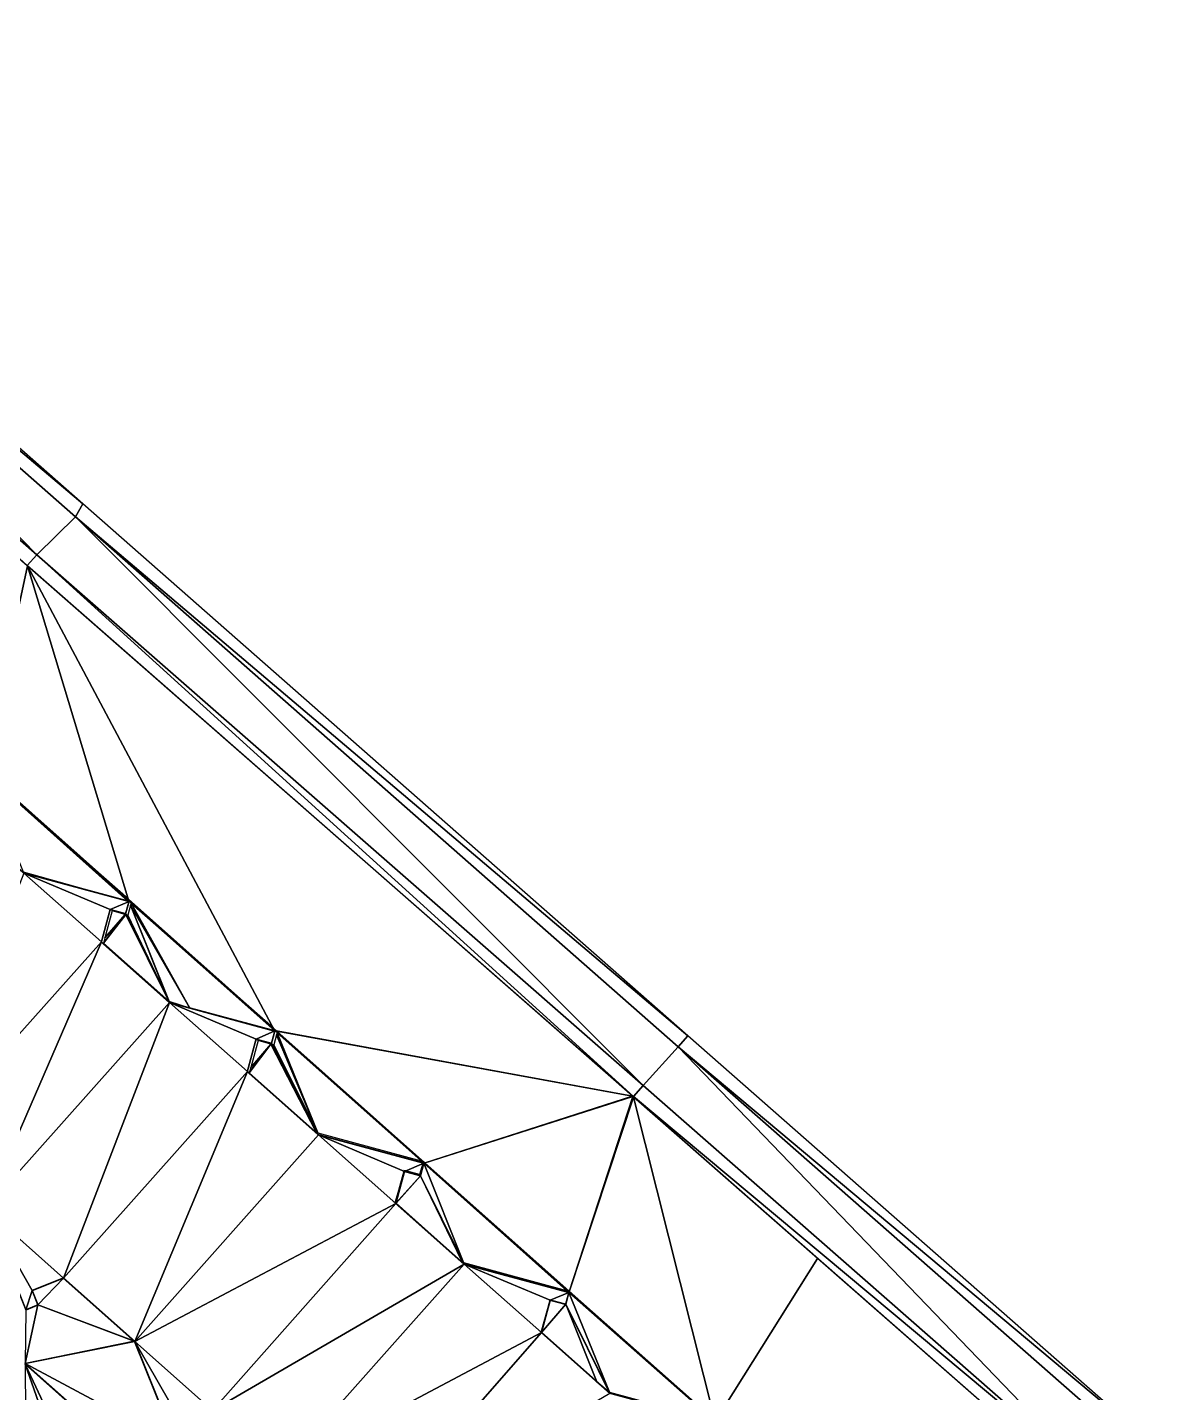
# Model space of a CAD drawing. Header units: metres. Extents: x 1634389 to 1634634, y 8249577 to 8249800.
# Drawn here: x 1634551.83 to 1634586.42, y 8249658.43 to 8249700.41 of the extents above; entities that cross this region are included whole.
import ezdxf

# ---------------------------------------------------------------- set-up
doc = ezdxf.new("R2010")
doc.units = ezdxf.units.M
doc.header["$LTSCALE"] = 2
doc.linetypes.add('CACHE2', pattern=[4.7625, 3.175, -1.5875])
for name, color, linetype in [('CONTOUR-BATIMENT', 5, 'Continuous'), ('MNT-02-ACCES PIETON PRIVE-FF-35', 40, 'Continuous'), ('MNT-02-BASSIN-FF-30', 205, 'Continuous'), ('MNT-02-BATIMENT FINI-FF-0', 1, 'Continuous'), ('MNT-02-ESPACE VERT-PRIVE-FF-30', 222, 'CACHE2')]:
    doc.layers.add(name, color=color, linetype=linetype)

msp = doc.modelspace()

# ---------------------------------------------------------------- linework, layer by layer
at = {"layer": 'CONTOUR-BATIMENT', "linetype": 'CACHE2', "ltscale": 0.05, "const_width": 0.05, "elevation": 0.32, "flags": 128}
msp.add_lwpolyline([(1634542.415, 8249682.478), (1634545.978, 8249681.516), (1634545.874, 8249681.13), (1634545.398, 8249681.257), (1634545.13, 8249680.262), (1634547.228, 8249678.398), (1634550.464, 8249677.527), (1634550.362, 8249677.139), (1634549.886, 8249677.266), (1634549.618, 8249676.272), (1634551.716, 8249674.408), (1634554.954, 8249673.535), (1634554.847, 8249673.154), (1634554.372, 8249673.283), (1634554.104, 8249672.287), (1634556.202, 8249670.423), (1634559.436, 8249669.555), (1634559.332, 8249669.169), (1634558.857, 8249669.296), (1634558.59, 8249668.304), (1634560.776, 8249666.361), (1634564.014, 8249665.489), (1634563.91, 8249665.102), (1634563.422, 8249665.234), (1634563.156, 8249664.248), (1634565.258, 8249662.38), (1634568.474, 8249661.513), (1634568.376, 8249661.149), (1634567.901, 8249661.275), (1634567.633, 8249660.281), (1634569.73, 8249658.417), (1634572.972, 8249657.54), (1634572.872, 8249657.154), (1634572.385, 8249657.285), (1634572.118, 8249656.296), (1634574.444, 8249654.227), (1634568.797, 8249647.872), (1634566.471, 8249649.94), (1634565.52, 8249649.559), (1634565.709, 8249649.095), (1634565.335, 8249648.945), (1634564.109, 8249652.003), (1634562.015, 8249653.864), (1634561.064, 8249653.482), (1634561.231, 8249653.067), (1634560.862, 8249652.913), (1634559.611, 8249656.025), (1634557.517, 8249657.885), (1634556.564, 8249657.504), (1634556.766, 8249657.002), (1634556.394, 8249656.853), (1634555.129, 8249660.006), (1634552.935, 8249661.956), (1634551.977, 8249661.572), (1634552.154, 8249661.13), (1634551.785, 8249660.977), (1634550.54, 8249664.083), (1634548.439, 8249665.953), (1634547.486, 8249665.57), (1634547.668, 8249665.116), (1634547.305, 8249664.971), (1634546.066, 8249668.058), (1634543.962, 8249669.933), (1634543.011, 8249669.551), (1634543.198, 8249669.085), (1634542.829, 8249668.931), (1634541.581, 8249672.043), (1634539.483, 8249673.907), (1634538.53, 8249673.525), (1634538.712, 8249673.071), (1634538.341, 8249672.922), (1634536.967, 8249676.346)], close=True, dxfattribs=at)
at = {"layer": 'MNT-02-ACCES PIETON PRIVE-FF-35', "linetype": 'ByBlock'}
for points in [[(1634550.473, 8249677.567, 98.949), (1634550.464, 8249677.527, 98.95), (1634554.933, 8249673.603, 98.949)], [(1634554.933, 8249673.603, 98.949), (1634550.464, 8249677.527, 98.95), (1634554.954, 8249673.535, 98.95)], [(1634554.917, 8249673.545, 98.95), (1634550.464, 8249677.527, 98.95), (1634551.703, 8249674.444, 98.95)], [(1634554.917, 8249673.545, 98.95), (1634554.954, 8249673.535, 98.95), (1634550.464, 8249677.527, 98.95)], [(1634554.917, 8249673.545, 98.95), (1634554.953, 8249673.535, 98.95), (1634554.954, 8249673.535, 98.95)], [(1634554.954, 8249673.534, 98.95), (1634554.933, 8249673.603, 98.949), (1634554.954, 8249673.535, 98.95)], [(1634554.954, 8249673.534, 98.95), (1634555.028, 8249673.514, 98.949), (1634554.933, 8249673.603, 98.949)], [(1634555.028, 8249673.514, 98.949), (1634559.391, 8249669.642, 98.949), (1634554.933, 8249673.603, 98.949)], [(1634554.953, 8249673.535, 98.95), (1634554.954, 8249673.535, 98.95), (1634554.954, 8249673.535, 98.95)], [(1634554.954, 8249673.534, 98.95), (1634554.954, 8249673.534, 98.95), (1634554.954, 8249673.535, 98.95)], [(1634554.954, 8249673.535, 98.95), (1634554.954, 8249673.534, 98.95), (1634554.954, 8249673.535, 98.95)], [(1634555.018, 8249673.478, 98.95), (1634555.001, 8249673.417, 98.95), (1634556.823, 8249670.256, 98.95)], [(1634555.028, 8249673.514, 98.949), (1634555.018, 8249673.478, 98.95), (1634559.391, 8249669.642, 98.949)], [(1634556.823, 8249670.256, 98.95), (1634559.436, 8249669.555, 98.95), (1634555.018, 8249673.478, 98.95)], [(1634559.436, 8249669.555, 98.95), (1634559.391, 8249669.642, 98.949), (1634555.018, 8249673.478, 98.95)], [(1634554.86, 8249673.129, 98.95), (1634554.832, 8249673.137, 98.95), (1634554.17, 8249672.251, 98.95)], [(1634554.214, 8249672.415, 98.95), (1634554.17, 8249672.251, 98.95), (1634554.832, 8249673.137, 98.95)], [(1634556.18, 8249670.466, 98.95), (1634554.86, 8249673.129, 98.95), (1634554.17, 8249672.251, 98.95)], [(1634554.832, 8249673.137, 98.95), (1634554.437, 8249673.243, 98.95), (1634554.214, 8249672.415, 98.95)], [(1634554.915, 8249673.114, 98.95), (1634554.86, 8249673.129, 98.95), (1634556.18, 8249670.466, 98.95)], [(1634554.915, 8249673.114, 98.95), (1634556.18, 8249670.466, 98.95), (1634555.001, 8249673.417, 98.95)], [(1634556.18, 8249670.466, 98.95), (1634556.187, 8249670.46, 98.95), (1634555.001, 8249673.417, 98.95)], [(1634556.823, 8249670.256, 98.95), (1634555.001, 8249673.417, 98.95), (1634556.187, 8249670.46, 98.95)], [(1634556.187, 8249670.46, 98.95), (1634556.237, 8249670.415, 98.95), (1634556.823, 8249670.256, 98.95)], [(1634559.424, 8249669.55, 98.95), (1634559.436, 8249669.555, 98.95), (1634556.823, 8249670.256, 98.95)], [(1634559.316, 8249669.15, 98.95), (1634558.919, 8249669.257, 98.95), (1634558.696, 8249668.428, 98.95)], [(1634559.501, 8249669.544, 98.949), (1634559.391, 8249669.642, 98.949), (1634559.436, 8249669.555, 98.95)], [(1634559.489, 8249669.431, 98.95), (1634559.409, 8249669.125, 98.95), (1634560.754, 8249666.415, 98.95)], [(1634559.424, 8249669.55, 98.95), (1634559.434, 8249669.547, 98.95), (1634559.436, 8249669.555, 98.95)], [(1634559.434, 8249669.547, 98.95), (1634559.441, 8249669.546, 98.95), (1634559.436, 8249669.555, 98.95)], [(1634559.441, 8249669.546, 98.95), (1634559.451, 8249669.543, 98.95), (1634559.436, 8249669.555, 98.95)], [(1634559.451, 8249669.543, 98.95), (1634559.501, 8249669.544, 98.949), (1634559.436, 8249669.555, 98.95)], [(1634559.451, 8249669.543, 98.95), (1634559.514, 8249669.526, 98.949), (1634559.501, 8249669.544, 98.949)], [(1634559.505, 8249669.494, 98.95), (1634559.489, 8249669.431, 98.95), (1634560.754, 8249666.415, 98.95)], [(1634564.051, 8249665.5, 98.949), (1634559.501, 8249669.544, 98.949), (1634564, 8249665.54, 98.949)], [(1634559.514, 8249669.526, 98.949), (1634564, 8249665.54, 98.949), (1634559.501, 8249669.544, 98.949)], [(1634559.514, 8249669.526, 98.949), (1634559.505, 8249669.494, 98.95), (1634563.938, 8249665.556, 98.95)], [(1634560.754, 8249666.415, 98.95), (1634563.938, 8249665.556, 98.95), (1634559.505, 8249669.494, 98.95)], [(1634559.514, 8249669.526, 98.949), (1634563.938, 8249665.556, 98.95), (1634564, 8249665.54, 98.949)], [(1634558.696, 8249668.428, 98.95), (1634558.651, 8249668.26, 98.95), (1634559.316, 8249669.15, 98.95)], [(1634560.719, 8249666.424, 98.95), (1634559.316, 8249669.15, 98.95), (1634558.651, 8249668.26, 98.95)], [(1634559.346, 8249669.142, 98.95), (1634559.316, 8249669.15, 98.95), (1634560.719, 8249666.424, 98.95)], [(1634559.409, 8249669.125, 98.95), (1634559.346, 8249669.142, 98.95), (1634560.748, 8249666.416, 98.95)], [(1634560.719, 8249666.424, 98.95), (1634560.748, 8249666.416, 98.95), (1634559.346, 8249669.142, 98.95)], [(1634559.409, 8249669.125, 98.95), (1634560.748, 8249666.416, 98.95), (1634560.754, 8249666.415, 98.95)], [(1634563.981, 8249665.474, 98.95), (1634563.883, 8249665.137, 98.95), (1634563.91, 8249665.102, 98.95)], [(1634565.238, 8249662.429, 98.95), (1634564.014, 8249665.489, 98.95), (1634563.91, 8249665.102, 98.95)], [(1634564.014, 8249665.489, 98.95), (1634563.981, 8249665.474, 98.95), (1634563.91, 8249665.102, 98.95)], [(1634563.987, 8249665.496, 98.95), (1634563.981, 8249665.474, 98.95), (1634564.014, 8249665.489, 98.95)], [(1634563.991, 8249665.509, 98.95), (1634563.987, 8249665.496, 98.95), (1634564.014, 8249665.489, 98.95)], [(1634564, 8249665.54, 98.949), (1634563.991, 8249665.509, 98.95), (1634564.014, 8249665.489, 98.95)], [(1634564.051, 8249665.5, 98.949), (1634564, 8249665.54, 98.949), (1634564.014, 8249665.489, 98.95)], [(1634564.051, 8249665.5, 98.949), (1634564.014, 8249665.489, 98.95), (1634568.404, 8249661.576, 98.95)], [(1634565.238, 8249662.429, 98.95), (1634568.404, 8249661.576, 98.95), (1634564.014, 8249665.489, 98.95)], [(1634568.488, 8249661.556, 98.949), (1634564.051, 8249665.5, 98.949), (1634568.486, 8249661.554, 98.949)], [(1634568.404, 8249661.576, 98.95), (1634568.486, 8249661.554, 98.949), (1634564.051, 8249665.5, 98.949)], [(1634563.398, 8249665.244, 98.95), (1634563.137, 8249664.274, 98.95), (1634563.422, 8249665.234, 98.95)], [(1634563.137, 8249664.274, 98.95), (1634563.158, 8249664.256, 98.95), (1634563.422, 8249665.234, 98.95)], [(1634563.158, 8249664.256, 98.95), (1634563.91, 8249665.102, 98.95), (1634563.422, 8249665.234, 98.95)], [(1634563.158, 8249664.256, 98.95), (1634563.161, 8249664.253, 98.95), (1634563.91, 8249665.102, 98.95)], [(1634563.161, 8249664.253, 98.95), (1634565.205, 8249662.438, 98.95), (1634563.91, 8249665.102, 98.95)], [(1634563.404, 8249665.266, 98.95), (1634563.398, 8249665.244, 98.95), (1634563.422, 8249665.234, 98.95)], [(1634563.461, 8249665.251, 98.95), (1634563.404, 8249665.266, 98.95), (1634563.422, 8249665.234, 98.95)], [(1634563.883, 8249665.137, 98.95), (1634563.461, 8249665.251, 98.95), (1634563.422, 8249665.234, 98.95)], [(1634563.91, 8249665.102, 98.95), (1634563.883, 8249665.137, 98.95), (1634563.422, 8249665.234, 98.95)], [(1634565.205, 8249662.438, 98.95), (1634565.233, 8249662.43, 98.95), (1634563.91, 8249665.102, 98.95)], [(1634565.233, 8249662.43, 98.95), (1634565.238, 8249662.429, 98.95), (1634563.91, 8249665.102, 98.95)], [(1634552.935, 8249661.956, 98.95), (1634551.977, 8249661.572, 98.95), (1634552.154, 8249661.13, 98.95)], [(1634552.154, 8249661.13, 98.95), (1634555.116, 8249660.018, 98.95), (1634552.935, 8249661.956, 98.95)], [(1634552.94, 8249661.958, 98.95), (1634552.935, 8249661.956, 98.95), (1634555.112, 8249660.029, 98.95)], [(1634555.116, 8249660.018, 98.95), (1634555.112, 8249660.029, 98.95), (1634552.935, 8249661.956, 98.95)], [(1634567.89, 8249661.28, 98.95), (1634567.623, 8249660.289, 98.95), (1634567.901, 8249661.275, 98.95)], [(1634567.623, 8249660.289, 98.95), (1634567.633, 8249660.281, 98.95), (1634567.901, 8249661.275, 98.95)], [(1634568.376, 8249661.149, 98.95), (1634567.901, 8249661.275, 98.95), (1634567.633, 8249660.281, 98.95)], [(1634567.904, 8249661.277, 98.95), (1634567.89, 8249661.28, 98.95), (1634567.901, 8249661.275, 98.95)], [(1634567.89, 8249661.28, 98.95), (1634567.89, 8249661.28, 98.95), (1634567.901, 8249661.275, 98.95)], [(1634568.369, 8249661.152, 98.95), (1634567.904, 8249661.277, 98.95), (1634567.901, 8249661.275, 98.95)], [(1634568.369, 8249661.152, 98.95), (1634567.901, 8249661.275, 98.95), (1634568.376, 8249661.149, 98.95)], [(1634568.474, 8249661.513, 98.95), (1634568.369, 8249661.152, 98.95), (1634568.376, 8249661.149, 98.95)], [(1634568.474, 8249661.513, 98.95), (1634568.474, 8249661.513, 98.95), (1634568.376, 8249661.149, 98.95)], [(1634568.474, 8249661.513, 98.95), (1634568.376, 8249661.149, 98.95), (1634569.719, 8249658.444, 98.95)], [(1634568.488, 8249661.556, 98.949), (1634568.486, 8249661.554, 98.949), (1634568.474, 8249661.513, 98.95)], [(1634568.488, 8249661.556, 98.949), (1634568.474, 8249661.513, 98.95), (1634572.927, 8249657.58, 98.95)], [(1634568.486, 8249661.554, 98.949), (1634568.474, 8249661.513, 98.95), (1634568.474, 8249661.513, 98.95)], [(1634568.474, 8249661.513, 98.95), (1634568.474, 8249661.513, 98.95), (1634568.474, 8249661.513, 98.95)], [(1634568.474, 8249661.513, 98.95), (1634568.474, 8249661.513, 98.95), (1634568.474, 8249661.513, 98.95)], [(1634569.719, 8249658.444, 98.95), (1634572.927, 8249657.58, 98.95), (1634568.474, 8249661.513, 98.95)], [(1634572.927, 8249657.58, 98.95), (1634572.962, 8249657.581, 98.949), (1634568.488, 8249661.556, 98.949)], [(1634551.764, 8249659.33, 98.91), (1634555.119, 8249660.01, 98.95), (1634552.154, 8249661.13, 98.95)], [(1634552.154, 8249661.13, 98.95), (1634551.785, 8249660.977, 98.95), (1634551.764, 8249659.33, 98.91)], [(1634555.116, 8249660.018, 98.95), (1634552.154, 8249661.13, 98.95), (1634555.119, 8249660.01, 98.95)], [(1634569.336, 8249658.768, 98.95), (1634568.376, 8249661.149, 98.95), (1634567.633, 8249660.281, 98.95)], [(1634569.719, 8249658.444, 98.95), (1634568.376, 8249661.149, 98.95), (1634569.716, 8249658.445, 98.95)], [(1634569.336, 8249658.768, 98.95), (1634569.716, 8249658.445, 98.95), (1634568.376, 8249661.149, 98.95)], [(1634555.122, 8249660.004, 98.95), (1634555.119, 8249660.01, 98.95), (1634551.764, 8249659.33, 98.91)], [(1634555.122, 8249660.004, 98.95), (1634551.764, 8249659.33, 98.91), (1634556.394, 8249656.853, 98.95)], [(1634567.623, 8249660.289, 98.95), (1634567.623, 8249660.289, 98.95), (1634567.633, 8249660.281, 98.95)], [(1634567.623, 8249660.289, 98.95), (1634567.632, 8249660.281, 98.95), (1634567.633, 8249660.281, 98.95)], [(1634567.632, 8249660.281, 98.95), (1634569.336, 8249658.768, 98.95), (1634567.633, 8249660.281, 98.95)], [(1634567.632, 8249660.281, 98.95), (1634567.632, 8249660.281, 98.95), (1634567.633, 8249660.281, 98.95)], [(1634551.764, 8249659.33, 98.91), (1634551.764, 8249659.324, 98.91), (1634559.314, 8249652.622, 98.91)], [(1634556.394, 8249656.853, 98.95), (1634551.764, 8249659.33, 98.91), (1634559.314, 8249652.622, 98.91)], [(1634559.291, 8249652.595, 98.909), (1634559.314, 8249652.622, 98.91), (1634551.764, 8249659.324, 98.91)], [(1634569.336, 8249658.768, 98.95), (1634569.691, 8249658.452, 98.95), (1634569.716, 8249658.445, 98.95)]]:
    msp.add_3dface(points, dxfattribs=at)
at = {"layer": 'MNT-02-BASSIN-FF-30', "color": 1, "linetype": 'ByBlock'}
for points in [[(1634553.533, 8249685.756, 98.85), (1634536.867, 8249700.408, 99.08), (1634536.57, 8249700.07, 98.78)], [(1634536.57, 8249700.07, 98.78), (1634535.44, 8249698.821, 98.73), (1634552.123, 8249684.195, 98.5)], [(1634552.123, 8249684.195, 98.5), (1634553.304, 8249685.359, 98.55), (1634536.57, 8249700.07, 98.78)], [(1634553.533, 8249685.756, 98.85), (1634536.57, 8249700.07, 98.78), (1634553.304, 8249685.359, 98.55)], [(1634535.143, 8249698.483, 99.03), (1634551.826, 8249683.857, 98.8), (1634535.44, 8249698.821, 98.73)], [(1634535.44, 8249698.821, 98.73), (1634551.826, 8249683.857, 98.8), (1634552.123, 8249684.195, 98.5)], [(1634572.135, 8249669.403, 98.85), (1634553.533, 8249685.756, 98.85), (1634553.304, 8249685.359, 98.55)], [(1634553.304, 8249685.359, 98.55), (1634552.123, 8249684.195, 98.5), (1634570.755, 8249667.875, 98.5)], [(1634572.135, 8249669.403, 98.85), (1634553.304, 8249685.359, 98.55), (1634571.838, 8249669.065, 98.55)], [(1634553.304, 8249685.359, 98.55), (1634570.755, 8249667.875, 98.5), (1634571.838, 8249669.065, 98.55)], [(1634551.826, 8249683.857, 98.8), (1634570.458, 8249667.537, 98.8), (1634552.123, 8249684.195, 98.5)], [(1634552.123, 8249684.195, 98.5), (1634570.458, 8249667.537, 98.8), (1634570.755, 8249667.875, 98.5)], [(1634586.421, 8249656.843, 98.55), (1634572.135, 8249669.403, 98.85), (1634571.838, 8249669.065, 98.55)], [(1634571.838, 8249669.065, 98.55), (1634570.755, 8249667.875, 98.5), (1634584.988, 8249655.392, 98.2)], [(1634586.124, 8249656.505, 98.25), (1634571.838, 8249669.065, 98.55), (1634584.988, 8249655.392, 98.2)], [(1634586.421, 8249656.843, 98.55), (1634571.838, 8249669.065, 98.55), (1634586.124, 8249656.505, 98.25)], [(1634570.755, 8249667.875, 98.5), (1634570.458, 8249667.537, 98.8), (1634584.988, 8249655.392, 98.2)], [(1634570.458, 8249667.537, 98.8), (1634584.759, 8249654.995, 98.5), (1634584.988, 8249655.392, 98.2)]]:
    msp.add_3dface(points, dxfattribs=at)
at = {"layer": 'MNT-02-BATIMENT FINI-FF-0', "color": 5, "linetype": 'ByBlock'}
for points in [[(1634548.439, 8249665.953, 99.3), (1634554.104, 8249672.287, 99.3), (1634551.716, 8249674.408, 99.3)], [(1634554.104, 8249672.287, 99.3), (1634554.372, 8249673.283, 99.3), (1634551.716, 8249674.408, 99.3)], [(1634554.372, 8249673.283, 99.3), (1634554.954, 8249673.535, 99.3), (1634551.716, 8249674.408, 99.3)], [(1634554.372, 8249673.283, 99.3), (1634554.847, 8249673.154, 99.3), (1634554.954, 8249673.535, 99.3)], [(1634548.439, 8249665.953, 99.3), (1634550.54, 8249664.083, 99.3), (1634554.104, 8249672.287, 99.3)], [(1634550.54, 8249664.083, 99.3), (1634556.202, 8249670.423, 99.3), (1634554.104, 8249672.287, 99.3)], [(1634550.54, 8249664.083, 99.3), (1634552.935, 8249661.956, 99.3), (1634556.202, 8249670.423, 99.3)], [(1634552.935, 8249661.956, 99.3), (1634558.59, 8249668.304, 99.3), (1634556.202, 8249670.423, 99.3)], [(1634558.59, 8249668.304, 99.3), (1634558.857, 8249669.296, 99.3), (1634556.202, 8249670.423, 99.3)], [(1634558.857, 8249669.296, 99.3), (1634559.436, 8249669.555, 99.3), (1634556.202, 8249670.423, 99.3)], [(1634558.857, 8249669.296, 99.3), (1634559.332, 8249669.169, 99.3), (1634559.436, 8249669.555, 99.3)], [(1634552.935, 8249661.956, 99.3), (1634555.129, 8249660.006, 99.3), (1634558.59, 8249668.304, 99.3)], [(1634555.129, 8249660.006, 99.3), (1634560.776, 8249666.361, 99.3), (1634558.59, 8249668.304, 99.3)], [(1634555.129, 8249660.006, 99.3), (1634563.156, 8249664.248, 99.3), (1634560.776, 8249666.361, 99.3)], [(1634563.422, 8249665.234, 99.3), (1634564.014, 8249665.489, 99.3), (1634560.776, 8249666.361, 99.3)], [(1634563.156, 8249664.248, 99.3), (1634563.422, 8249665.234, 99.3), (1634560.776, 8249666.361, 99.3)], [(1634563.422, 8249665.234, 99.3), (1634563.91, 8249665.102, 99.3), (1634564.014, 8249665.489, 99.3)], [(1634555.129, 8249660.006, 99.3), (1634557.517, 8249657.885, 99.3), (1634563.156, 8249664.248, 99.3)], [(1634557.517, 8249657.885, 99.3), (1634565.258, 8249662.38, 99.3), (1634563.156, 8249664.248, 99.3)], [(1634550.54, 8249664.083, 99.3), (1634551.785, 8249660.977, 99.3), (1634551.977, 8249661.572, 99.3)], [(1634550.54, 8249664.083, 99.3), (1634551.977, 8249661.572, 99.3), (1634552.935, 8249661.956, 99.3)], [(1634557.517, 8249657.885, 99.3), (1634559.611, 8249656.025, 99.3), (1634565.258, 8249662.38, 99.3)], [(1634559.611, 8249656.025, 99.3), (1634567.633, 8249660.281, 99.3), (1634565.258, 8249662.38, 99.3)], [(1634567.633, 8249660.281, 99.3), (1634567.901, 8249661.275, 99.3), (1634565.258, 8249662.38, 99.3)], [(1634567.901, 8249661.275, 99.3), (1634568.474, 8249661.513, 99.3), (1634565.258, 8249662.38, 99.3)], [(1634551.785, 8249660.977, 99.3), (1634552.154, 8249661.13, 99.3), (1634551.977, 8249661.572, 99.3)], [(1634567.901, 8249661.275, 99.3), (1634568.376, 8249661.149, 99.3), (1634568.474, 8249661.513, 99.3)], [(1634555.129, 8249660.006, 99.3), (1634556.394, 8249656.853, 99.3), (1634556.564, 8249657.504, 99.3)], [(1634555.129, 8249660.006, 99.3), (1634556.564, 8249657.504, 99.3), (1634557.517, 8249657.885, 99.3)], [(1634559.611, 8249656.025, 99.3), (1634562.015, 8249653.864, 99.3), (1634567.633, 8249660.281, 99.3)], [(1634562.015, 8249653.864, 99.3), (1634569.73, 8249658.417, 99.3), (1634567.633, 8249660.281, 99.3)]]:
    msp.add_3dface(points, dxfattribs=at)
at = {"layer": 'MNT-02-ESPACE VERT-PRIVE-FF-30', "linetype": 'ByBlock'}
for points in [[(1634551.827, 8249683.854, 98.8), (1634551.826, 8249683.855, 98.8), (1634550.465, 8249677.529, 99)], [(1634550.465, 8249677.529, 99), (1634554.95, 8249673.546, 99), (1634551.827, 8249683.854, 98.8)], [(1634551.828, 8249683.853, 98.8), (1634551.827, 8249683.854, 98.8), (1634554.95, 8249673.546, 99)], [(1634551.828, 8249683.853, 98.8), (1634554.95, 8249673.546, 99), (1634559.43, 8249669.568, 99)], [(1634570.432, 8249667.542, 98.8), (1634551.828, 8249683.853, 98.8), (1634559.43, 8249669.568, 99)], [(1634570.432, 8249667.542, 98.8), (1634559.43, 8249669.568, 99), (1634559.446, 8249669.554, 99)], [(1634570.432, 8249667.542, 98.8), (1634559.446, 8249669.554, 99), (1634564.021, 8249665.491, 99)], [(1634570.432, 8249667.542, 98.8), (1634564.021, 8249665.491, 99), (1634570.443, 8249667.532, 98.8)], [(1634568.48, 8249661.531, 98.999), (1634570.443, 8249667.532, 98.8), (1634564.021, 8249665.491, 99)], [(1634568.48, 8249661.531, 98.999), (1634570.454, 8249667.523, 98.8), (1634570.443, 8249667.532, 98.8)], [(1634568.48, 8249661.531, 98.999), (1634570.464, 8249667.513, 98.8), (1634570.454, 8249667.523, 98.8)], [(1634568.48, 8249661.531, 98.999), (1634572.971, 8249657.542, 99), (1634570.464, 8249667.513, 98.8)], [(1634576.116, 8249662.558, 98.682), (1634570.464, 8249667.513, 98.8), (1634572.971, 8249657.542, 99)], [(1634572.971, 8249657.542, 99), (1634572.974, 8249657.54, 99), (1634576.116, 8249662.558, 98.682)], [(1634576.116, 8249662.558, 98.682), (1634572.974, 8249657.54, 99), (1634584.737, 8249654.999, 98.501)], [(1634551.807, 8249651.643, 98.784), (1634555.333, 8249649.11, 98.797), (1634551.764, 8249659.309, 98.96)], [(1634559.287, 8249652.599, 98.959), (1634551.764, 8249659.309, 98.96), (1634556.126, 8249650.019, 98.835)], [(1634556.126, 8249650.019, 98.835), (1634551.764, 8249659.309, 98.96), (1634555.333, 8249649.11, 98.797)]]:
    msp.add_3dface(points, dxfattribs=at)

doc.saveas('drawing.dxf')
